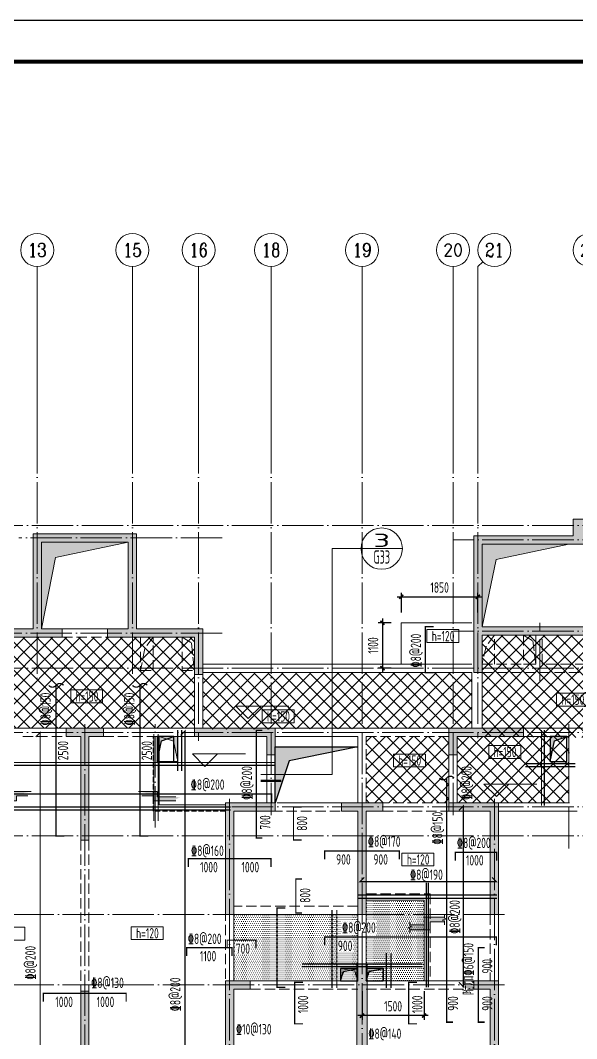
# Model space of a CAD drawing. Extents: x -129922 to 1190196, y -520662 to 139923.
# Drawn here: x 608782 to 622227, y -155945 to -131343 of the extents above; entities that cross this region are included whole.
import ezdxf
from ezdxf.enums import TextEntityAlignment as Align

# ---------------------------------------------------------------- set-up
doc = ezdxf.new("R2010")
doc.units = 0
doc.header["$LTSCALE"] = 1000
doc.header["$MEASUREMENT"] = 0
doc.linetypes.add('DASH', pattern=[0.35, 0.25, -0.1])
doc.linetypes.add('DOTE', pattern=[2.42, 2, -0.2, 0.02, -0.2])
for name, color, linetype, lineweight in [('A-平面-饰线', 11, 'Continuous', 15), ('A-标注-轴号', 3, 'Continuous', 15), ('A-标注-轴号文字', 7, 'Continuous', 15), ('A-轴线-塔楼', 1, 'DOTE', 9), ('A-轴线-隔墙', 41, 'DOTE', 9), ('S-基础-DQ', 6, 'Continuous', 20), ('S-墙柱-HATCH', 251, 'Continuous', 9), ('S-墙柱-WALL', 6, 'Continuous', 20), ('S-板-BEAM', 4, 'DASH', 20), ('S-板-BEAM-CON', 2, 'Continuous', 20), ('S-板-DIM', 3, 'Continuous', 20), ('S-板-大样索引', 3, 'Continuous', 20), ('S-板-文字', 7, 'Continuous', 20), ('S-板-板厚', 191, 'Continuous', 20), ('S-板-板面填充', 251, 'Continuous', 20), ('S-板-标高', 3, 'Continuous', 20), ('S-板-楼板正筋', 107, 'Continuous', 20), ('S-板-楼板正筋文字', 107, 'Continuous', 20), ('S-板-楼板负筋', 1, 'Continuous', 20), ('S-板-楼板负筋文字', 7, 'Continuous', 20), ('S-板-洞口边线', 211, 'Continuous', 20), ('S-通用-THIN', 7, 'Continuous', 20)]:
    doc.layers.add(name, color=color, linetype=linetype, lineweight=lineweight)
for name, color, linetype in [('HOLE', 5, 'Continuous'), ('HOLE_HATCH', 9, 'Continuous'), ('Y-云图图框', 7, 'Continuous'), ('板面填充', 251, 'Continuous'), ('洞口边线', 211, 'Continuous')]:
    doc.layers.add(name, color=color, linetype=linetype)
doc.styles.add('_TCH_AXIS', font='COMPLEX.shx', dxfattribs={"bigfont": 'hztxt.shx'})
doc.styles.add('_YT_Name', font='', dxfattribs={"width": 0.8})
doc.styles.add('_YT_Sign_Text', font='ros.shx', dxfattribs={"width": 0.8, "bigfont": 'hztxt.shx'})
doc.styles.add('BW_Rein', font='tssdeng.shx', dxfattribs={"width": 0.7, "bigfont": 'hztxt.shx'})
doc.styles.add('COMPLEX', font='COMPLEX')
doc.styles.get("Standard").update_dxf_attribs({"font": 'gbenor.shx', "bigfont": 'gbcbig.shx'})
doc.styles.add('TSSD_Dimension', font='tssdeng.shx', dxfattribs={"width": 0.7, "bigfont": 'HZTXT.SHX'})
doc.styles.add('TSSD_Rein', font='tssdeng.shx', dxfattribs={"width": 0.7, "bigfont": 'hztxt.shx'})
doc.styles.add('样式 1', font='tssdeng.shx', dxfattribs={"width": 0.7, "bigfont": 'tssdchn.shx'})
doc.styles.get('_YT_Name').set_extended_font_data('SimHei')
doc.dimstyles.new('TSSD_100_100$0', dxfattribs={"dimtxt": 250, "dimasz": 100, "dimexe": 100, "dimexo": 250, "dimgap": 100, "dimtad": 1, "dimdec": 0, "dimzin": 0, "dimdsep": 46, "dimtxsty": 'TSSD_Dimension', "dimblk": 'ARCHTICK', "dimcen": 0, "dimdle": 100, "dimclrd": 3, "dimclre": 3, "dimclrt": 7, "dimadec": 0, "dimazin": 0, "dimtfac": 1, "dimtdec": 0, "dimtix": 1, "dimtmove": 2, "dimatfit": 0, "dimldrblk": 'ARCHTICK', "dimfxl": 0, "dimtolj": 1, "dimtzin": 0, "dimarcsym": 0})
pattern_1 = [(45, (-3721526.9, 350783.6), (-168.379802, 168.379802), []), (135, (-3721526.9, 350783.6), (-168.379802, -168.379802), [])]

# ---------------------------------------------------------------- blocks, each defined once
blk = doc.blocks.new('_AXISO')
blk.add_circle((0, 0), 0.5)
at = {"layer": 'S-板-文字', "style": 'COMPLEX', "width": 1.041667}
blk.add_attdef('A', text='', height=0.56, dxfattribs=at).set_placement((-0.25, -0.28), (0.25, -0.28), align=Align.FIT)
blk = doc.blocks.new('ZHOUWANG3')
at = {"layer": 'A-标注-轴号'}
for p, q in [((111102, 248942), (111102, 252942)), ((113402, 248942), (113402, 252942)), ((115002, 248942), (115002, 252942)), ((116752, 248942), (116752, 252942)), ((118952, 248942), (118952, 252942)), ((121152, 248942), (121152, 252942)), ((121869, 253059), (121752, 252942)), ((121752, 248942), (121752, 252942))]:
    blk.add_line(p, q, dxfattribs=at)
at = {"layer": 'A-轴线-塔楼', "linetype": 'DOTE', "ltscale": 0.5}
for p, q in [((111102, 248942), (111102, 242986)), ((113402, 248942), (113402, 243076)), ((115002, 248942), (115002, 241486)), ((116752, 248942), (116752, 239686)), ((118952, 248942), (118952, 226834)), ((121152, 248942), (121152, 239686)), ((121752, 248942), (121752, 241550)), ((139798, 246686), (85362, 246686)), ((115570, 246386), (110660, 246386)), ((139798, 246336), (121152, 246336)), ((115570, 244086), (109062, 244086)), ((139798, 244136), (121152, 244136)), ((139798, 243236), (85362, 243236)), ((112252, 241886), (112252, 226834)), ((139798, 241686), (85362, 241686)), ((139798, 239886), (85362, 239886)), ((115752, 240086), (115752, 226834)), ((122152, 240086), (122152, 225988)), ((139798, 239186), (85362, 239186)), ((122394, 235586), (101608, 235586))]:
    blk.add_line(p, q, dxfattribs=at)
at = {"layer": 'A-轴线-隔墙', "ltscale": 0.5}
for p, q in [((123252, 242936), (123252, 244336)), ((113952, 239386), (113952, 241886)), ((123952, 238886), (123952, 241886)), ((122394, 237286), (101608, 237286))]:
    blk.add_line(p, q, dxfattribs=at)
at = {"layer": 'A-标注-轴号'}
ref = blk.add_blockref('_AXISO', (111102, 253342), dxfattribs=dict(at, xscale=800, yscale=800, zscale=800))
ref.add_attrib('A', '13', dxfattribs={"layer": 'A-标注-轴号文字', "height": 328.4, "style": '_TCH_AXIS'}).set_placement((110875, 253178), (111329, 253178), align=Align.FIT)
ref = blk.add_blockref('_AXISO', (113402, 253342), dxfattribs=dict(at, xscale=800, yscale=800, zscale=800))
ref.add_attrib('A', '15', dxfattribs={"layer": 'A-标注-轴号文字', "height": 328.4, "style": '_TCH_AXIS'}).set_placement((113175, 253178), (113629, 253178), align=Align.FIT)
ref = blk.add_blockref('_AXISO', (115002, 253342), dxfattribs=dict(at, xscale=800, yscale=800, zscale=800))
ref.add_attrib('A', '16', dxfattribs={"layer": 'A-标注-轴号文字', "height": 328.4, "style": '_TCH_AXIS'}).set_placement((114775, 253178), (115229, 253178), align=Align.FIT)
ref = blk.add_blockref('_AXISO', (116752, 253342), dxfattribs=dict(at, xscale=800, yscale=800, zscale=800))
ref.add_attrib('A', '18', dxfattribs={"layer": 'A-标注-轴号文字', "height": 328.4, "style": '_TCH_AXIS'}).set_placement((116525, 253178), (116979, 253178), align=Align.FIT)
ref = blk.add_blockref('_AXISO', (118952, 253342), dxfattribs=dict(at, xscale=800, yscale=800, zscale=800))
ref.add_attrib('A', '19', dxfattribs={"layer": 'A-标注-轴号文字', "height": 328.4, "style": '_TCH_AXIS'}).set_placement((118725, 253178), (119179, 253178), align=Align.FIT)
ref = blk.add_blockref('_AXISO', (121152, 253342), dxfattribs=dict(at, xscale=800, yscale=800, zscale=800))
ref.add_attrib('A', '20', dxfattribs={"layer": 'A-标注-轴号文字', "height": 294.3, "style": '_TCH_AXIS'}).set_placement((120914, 253195), (121390, 253195), align=Align.FIT)
ref = blk.add_blockref('_AXISO', (122152, 253342), dxfattribs=dict(at, xscale=800, yscale=800, zscale=800))
ref.add_attrib('A', '21', dxfattribs={"layer": 'A-标注-轴号文字', "height": 328.4, "style": '_TCH_AXIS'}).set_placement((121925, 253178), (122379, 253178), align=Align.FIT)
ref = blk.add_blockref('_AXISO', (124452, 253342), dxfattribs=dict(at, xscale=800, yscale=800, zscale=800))
ref.add_attrib('A', '23', dxfattribs={"layer": 'A-标注-轴号文字', "height": 294.3, "style": '_TCH_AXIS'}).set_placement((124214, 253195), (124690, 253195), align=Align.FIT)
blk = doc.blocks.new('ECMCTK_A1_横_单行图名--0')
at = {"color": 4}
blk.add_lwpolyline([(0, 0), (841, 0), (841, 594), (0, 594)], close=True, dxfattribs=at)
at = {"const_width": 1}
blk.add_lwpolyline([(25, 10), (831, 10), (831, 584), (25, 584)], close=True, dxfattribs=at)
at = {"color": 80, "flags": 3}
for tag, height, p in [('YTHQINS', 3, (34.31, 585.5)), ('ECMCKEY', 3, (292.07, 288.23)), ('YTTQINS', 5.62, (848.03, 12.81)), ('YTBARCODE_T1', 3, (749.78, 5.95)), ('YTFRAME', 3, (652.76, 5.84))]:
    blk.add_attdef(tag, text='', height=height, dxfattribs=at).set_placement(p, align=Align.MIDDLE_CENTER)
for tag, height, style, width, p in [('证书编号', 4, '_YT_Sign_Text', 0.8, (708.87, 43.81)), ('审查批准号', 4, '_YT_Sign_Text', 0.8, (761.06, 43.81)), ('工程号', 4, '_YT_Sign_Text', 0.5, (804.08, 44.12)), ('设计单位', 6, '_YT_Name', 0.8, (623.75, 38.6)), ('建设单位', 4, '_YT_Sign_Text', 0.8, (734.96, 36.11)), ('阶段', 4, '_YT_Sign_Text', 0.8, (804.08, 35.81)), ('项目号', 4, '_YT_Sign_Text', 0.5, (822.08, 33.72)), ('项目名称', 4, '_YT_Sign_Text', 0.8, (734.96, 28.11)), ('专业', 4, '_YT_Sign_Text', 0.8, (804.08, 27.31)), ('图纸编号', 4, '_YT_Sign_Text', 0.5, (803.93, 19.36)), ('图纸名称', 4.5, '_YT_Name', 0.8, (735.39, 15.06)), ('版本号', 4, '_YT_Sign_Text', 0.8, (822.08, 13)), ('出图比例', 4.2, '_YT_Sign_Text', 0.8, (681.82, 11.78)), ('日期', 4, '_YT_Sign_Text', 0.5, (803.88, 12.13))]:
    blk.add_attdef(tag, text='', height=height, dxfattribs=dict(style=style, width=width)).set_placement(p, align=Align.CENTER)
at = {"style": '_YT_Sign_Text', "width": 0.8, "flags": 3}
for tag, p, height in [('[审定人]', (590.95, 27.81), 4.1), ('{审定人}', (605.87, 26.45), 6.24), ('[校对人]', (642.23, 27.82), 4.1), ('{校对人}', (658.35, 26.53), 6.24), ('{审核人}', (606.98, 18.44), 6.24), ('[设计人]', (642.47, 20.21), 4.1), ('{设计人}', (658.48, 18.54), 6.24), ('[审核人]', (591.01, 19.76), 4.1), ('{项目负责人}', (608.28, 10.72), 6.24), ('{专业负责人}', (658.58, 10.36), 6.24), ('[项目负责人]', (590.78, 12.01), 4.1), ('[专业负责人]', (642.74, 11.77), 4.1)]:
    blk.add_attdef(tag, p, '', height=height, dxfattribs=at)
at = {"color": 80, "flags": 3}
for tag, p in [('YTQRCODE', (551.04, 11.91)), ('YTBZSIT', (25, 10)), ('EXT_TK_LEFT', (25, 10))]:
    blk.add_attdef(tag, p, '', height=3, dxfattribs=at)
blk = doc.blocks.new('BW-525078071', base_point=(4324908, -588234))
at = {"layer": 'S-板-洞口边线', "linetype": 'DASH'}
for points in [[(4324908, -587234), (4324908, -588184), (4325208, -588184), (4325208, -587234), (4324908, -587234)], [(4325208, -587234), (4325008, -587502), (4324908, -588184)], [(4325908, -587234), (4325908, -588184), (4326208, -588184), (4326208, -587234), (4325908, -587234)], [(4325908, -587234), (4326133, -587368), (4326208, -588184)], [(4346408, -587484), (4346408, -588184), (4346708, -588184), (4346708, -587484), (4346408, -587484)], [(4346708, -587484), (4346508, -587752), (4346408, -588184)], [(4347408, -587484), (4347408, -588184), (4347708, -588184), (4347708, -587484), (4347408, -587484)], [(4347408, -587484), (4347633, -587618), (4347708, -588184)], [(4338158, -587534), (4338158, -588334), (4338458, -588334), (4338458, -587534), (4338158, -587534)], [(4338458, -587534), (4338258, -587802), (4338158, -588334)], [(4339158, -587534), (4339158, -588334), (4339458, -588334), (4339458, -587534), (4339158, -587534)], [(4339158, -587534), (4339383, -587668), (4339458, -588334)]]:
    blk.add_lwpolyline(points, dxfattribs=at)
blk = doc.blocks.new('新块')
at = {"layer": 'S-基础-DQ'}
h = blk.add_hatch(color=8, dxfattribs=at)
h.dxf.hatch_style = 1
h.paths.add_polyline_path([(100, 25), (371, 25), (371, 54), (266, 91), (455, 125), (0, 125), (0, 0), (-451, 0), (-556, -19), (-451, -56), (-451, -100), (100, -100)])
for points in [[(455, 125), (0, 125), (0, 0), (-451, 0)], [(371, 25), (100, 25), (100, -100), (-451, -100)]]:
    blk.add_lwpolyline(points, dxfattribs=at)
blk = doc.blocks.new('BW-40591366', base_point=(4327241, -517169))
at = {"layer": 'S-板-板面填充'}
h = blk.add_hatch(color=256, dxfattribs=at)
h.dxf.hatch_style = 1
h.paths.add_polyline_path([(4352791, -497629), (4350691, -497629), (4350691, -499729), (4351036, -497999)])
h = blk.add_hatch(color=256, dxfattribs=at)
h.dxf.hatch_style = 1
h.paths.add_polyline_path([(4363441, -497679), (4361341, -497679), (4361341, -499679), (4361686, -498049)])
h = blk.add_hatch(color=256, dxfattribs=at)
h.dxf.hatch_style = 1
h.paths.add_polyline_path([(4353541, -502329), (4353991, -502329), (4353991, -502929), (4353884, -502440)])
h = blk.add_hatch(dxfattribs=at)
h.set_pattern_fill('DOTS', color=256, scale=30, style=0)
h.set_pattern_definition([(0, (34873.99, -2898.43), (23.8125, 47.625), [0, -47.625])])
h.paths.add_polyline_path([(4358541, -506279), (4359940, -506279), (4359940, -508229), (4358541, -508229)])
h = blk.add_hatch(dxfattribs=at)
h.set_pattern_fill('DOTS', color=256, scale=30, style=0)
h.set_pattern_definition([(0, (37674.54, 94342.736), (23.8125, 47.625), [0, -47.625])])
h.paths.add_polyline_path([(4358341, -506629), (4355333, -506629), (4355341, -508229), (4358341, -508229)])
h = blk.add_hatch(color=256, dxfattribs=at)
h.dxf.hatch_style = 1
h.paths.add_polyline_path([(4360431, -506778), (4360376, -506763), (4360486, -506733), (4360431, -506718), (4360431, -506688), (4359941, -506688), (4359941, -506878), (4359596, -506878), (4359596, -506908), (4359651, -506923), (4359546, -506953), (4359596, -506968), (4359596, -506998), (4360091, -506998), (4360091, -506808), (4360431, -506808)])
for points in [[(4358341, -508229), (4358341, -507929), (4357921, -507929), (4358265, -507999)], [(4358541, -508229), (4358541, -507929), (4358961, -507929), (4358616, -507999)]]:
    blk.add_hatch(color=256, dxfattribs=at).paths.add_polyline_path(points)
at = {"layer": '板面填充'}
h = blk.add_hatch(color=256, dxfattribs=at)
h.dxf.hatch_style = 1
h.paths.add_polyline_path([(4356341, -503929), (4356341, -502579), (4358341, -502579), (4356678, -502916)])
at = {"layer": 'A-平面-饰线'}
for points in [[(4359391, -500579), (4359391, -499579), (4361091, -499579)], [(4358341, -502329), (4356341, -502329)], [(4358341, -502329), (4356341, -502329)], [(4358251, -502329), (4356481, -502329)], [(4356481, -502329), (4358251, -502329)], [(4358341, -502579), (4356341, -502579)]]:
    blk.add_lwpolyline(points, dxfattribs=at)
at = {"layer": 'S-基础-DQ', "linetype": 'DASH', "ltscale": 0.5}
blk.add_lwpolyline([(4355141, -504129), (4353391, -504129), (4353391, -502329)], dxfattribs=at)
at = {"layer": 'S-基础-DQ', "ltscale": 0.5}
for points in [[(4355141, -503979), (4353541, -503979), (4353541, -502329)], [(4355241, -508229), (4355241, -506629)]]:
    blk.add_lwpolyline(points, dxfattribs=at)
at = {"layer": 'S-板-BEAM'}
for p, q in [((4362641, -499879), (4362641, -500579)), ((4362791, -500579), (4362791, -499879)), ((4351191, -499929), (4352291, -499929)), ((4362641, -500579), (4361341, -500579)), ((4363841, -500579), (4362791, -500579)), ((4361341, -500779), (4366441, -500779)), ((4350241, -502329), (4351491, -502329)), ((4352191, -502329), (4353416, -502329)), ((4358541, -503929), (4358541, -502329)), ((4358541, -502329), (4360541, -502329)), ((4360491, -503929), (4358941, -503929)), ((4356266, -504129), (4357941, -504129)), ((4358941, -504129), (4360616, -504129)), ((4351641, -504829), (4351641, -508929)), ((4351841, -508929), (4351841, -504829)), ((4355141, -506529), (4355141, -508229)), ((4358341, -506429), (4355341, -506429)), ((4361541, -506629), (4361541, -508229)), ((4355741, -508429), (4358341, -508429)), ((4358541, -508429), (4361141, -508429))]:
    blk.add_line(p, q, dxfattribs=at)
at = {"layer": 'S-板-BEAM-CON'}
for p, q in [((4352291, -499729), (4351191, -499729)), ((4361091, -500579), (4354591, -500579)), ((4354391, -500829), (4354391, -502129)), ((4354591, -500779), (4361091, -500779)), ((4354591, -502129), (4354591, -500829)), ((4361091, -500779), (4361091, -502129)), ((4361341, -502129), (4361341, -500779)), ((4351491, -502129), (4349091, -502129)), ((4353416, -502129), (4352191, -502129)), ((4354391, -502129), (4353416, -502129)), ((4353416, -502329), (4354516, -502329)), ((4360541, -502129), (4356341, -502129)), ((4356341, -502329), (4358341, -502329)), ((4356341, -502329), (4358341, -502329)), ((4358341, -502329), (4358341, -503929)), ((4364891, -502129), (4362341, -502129)), ((4362341, -502329), (4363441, -502329)), ((4363441, -502329), (4363441, -503929)), ((4356141, -502769), (4356141, -503929)), ((4356341, -503929), (4356341, -502769)), ((4360541, -502769), (4360541, -503929)), ((4360741, -503929), (4360741, -502769)), ((4357941, -503929), (4356391, -503929)), ((4363441, -503929), (4361741, -503929)), ((4361741, -504129), (4363641, -504129)), ((4361741, -508229), (4361741, -506529)), ((4355341, -506629), (4358341, -506629)), ((4355341, -508229), (4355341, -506629)), ((4358341, -508229), (4358341, -506629)), ((4358541, -508229), (4358541, -506629)), ((4358341, -508229), (4355741, -508229)), ((4361141, -508229), (4358541, -508229))]:
    blk.add_line(p, q, dxfattribs=at)
at = {"layer": 'S-板-洞口边线'}
for points in [[(4352791, -497629), (4350691, -497629), (4350691, -499729), (4351036, -497999)], [(4363441, -497679), (4361341, -497679), (4361341, -499679), (4361686, -498049)], [(4353991, -502329), (4353541, -502329), (4353541, -502929), (4353991, -502929)], [(4353991, -502929), (4353884, -502440), (4353541, -502329), (4353991, -502329)], [(4358341, -508229), (4358341, -507929), (4357921, -507929), (4357921, -508229)], [(4357921, -507929), (4358265, -507999), (4358341, -508229), (4358341, -507929)], [(4358541, -508229), (4358541, -507929), (4358961, -507929), (4358961, -508229)], [(4358961, -507929), (4358616, -507999), (4358541, -508229), (4358541, -507929)]]:
    blk.add_lwpolyline(points, close=True, dxfattribs=at)
at = {"layer": 'S-板-洞口边线', "linetype": 'DASH'}
blk.add_lwpolyline([(4358541, -506129), (4360091, -506129), (4360091, -508229)], dxfattribs=at)
at = {"layer": 'S-板-洞口边线', "ltscale": 0.5}
blk.add_lwpolyline([(4358541, -506279), (4359941, -506279), (4359941, -508229)], dxfattribs=at)
at = {"layer": 'S-板-洞口边线'}
for points in [[(4360431, -506688), (4359941, -506688), (4359941, -506878), (4359596, -506878)], [(4360431, -506808), (4360091, -506808), (4360091, -506998), (4359596, -506998)]]:
    blk.add_lwpolyline(points, dxfattribs=at)
at = {"layer": 'S-通用-THIN', "flags": 128}
for points in [[(4360431, -506623), (4360431, -506718), (4360486, -506733), (4360376, -506763), (4360431, -506778), (4360431, -506878)], [(4359596, -506813), (4359596, -506908), (4359651, -506923), (4359546, -506953), (4359596, -506968), (4359596, -507068)]]:
    blk.add_lwpolyline(points, dxfattribs=at)
at = {"layer": '洞口边线'}
blk.add_lwpolyline([(4356341, -503929), (4356341, -502579), (4358341, -502579), (4356678, -502916)], close=True, dxfattribs=at)
at = {"layer": 'A-平面-饰线'}
blk.add_blockref('BW-525078071', (4339841, -500629), dxfattribs=at)
at = {"layer": 'S-基础-DQ'}
blk.add_blockref('新块', (4349991, -503783), dxfattribs=at)
at = {"layer": 'S-基础-DQ', "xscale": -1}
blk.add_blockref('新块', (4353491, -503783), dxfattribs=at)
blk = doc.blocks.new('_ArchTick')
at = {"color": 0, "linetype": 'ByBlock', "const_width": 0.4}
blk.add_lwpolyline([(-0.5, -0.5), (0.5, 0.5)], dxfattribs=at)
blk = doc.blocks.new('*D1143')
at = {"layer": 'Defpoints', "color": 0, "transparency": 16777216}
for p in [(617040, -154546), (618540, -154546), (617040, -155388)]:
    blk.add_point(p, dxfattribs=at)
at = {"layer": 'S-板-DIM', "color": 3, "lineweight": -2, "transparency": 16777216}
for p, q in [((617040, -154796), (617040, -155488)), ((618540, -154796), (618540, -155488)), ((618640, -155388), (616940, -155388))]:
    blk.add_line(p, q, dxfattribs=at)
at = {"layer": 'S-板-DIM', "color": 3, "lineweight": -2, "transparency": 16777216, "xscale": 100, "yscale": 100, "zscale": 100}
for p, rotation in [((617040, -155388), 180.0110036179752), ((618540, -155388), 0.01100361797519156)]:
    blk.add_blockref('_ArchTick', p, dxfattribs=dict(at, rotation=rotation))
at = {"layer": 'S-板-DIM', "color": 7, "transparency": 16777216, "insert": (617790, -155163), "char_height": 250, "attachment_point": 5, "rotation": 0.011, "style": 'TSSD_Dimension'}
blk.add_mtext('\\A1;1500', dxfattribs=at)
blk = doc.blocks.new('*D1146')
at = {"layer": 'Defpoints', "color": 0, "transparency": 16777216}
for p in [(619840, -145270), (617990, -145896), (619840, -145896)]:
    blk.add_point(p, dxfattribs=at)
at = {"layer": 'S-板-DIM', "color": 3, "lineweight": -2, "transparency": 16777216}
for p, q in [((617890, -145270), (619940, -145270)), ((617990, -145646), (617990, -145170)), ((619840, -145646), (619840, -145170))]:
    blk.add_line(p, q, dxfattribs=at)
at = {"layer": 'S-板-DIM', "color": 3, "lineweight": -2, "transparency": 16777216, "xscale": 100, "yscale": 100, "zscale": 100, "rotation": 180}
blk.add_blockref('_ArchTick', (617990, -145270), dxfattribs=at)
at = {"layer": 'S-板-DIM', "color": 3, "lineweight": -2, "transparency": 16777216, "xscale": 100, "yscale": 100, "zscale": 100}
blk.add_blockref('_ArchTick', (619840, -145270), dxfattribs=at)
at = {"layer": 'S-板-DIM', "color": 7, "transparency": 16777216, "insert": (618915, -145045), "char_height": 250, "attachment_point": 5, "style": 'TSSD_Dimension'}
blk.add_mtext('\\A1;1850', dxfattribs=at)
blk = doc.blocks.new('*D1147')
at = {"layer": 'Defpoints', "color": 0, "transparency": 16777216}
for p in [(617990, -145896), (617533, -146996), (617990, -146996)]:
    blk.add_point(p, dxfattribs=at)
at = {"layer": 'S-板-DIM', "color": 3, "lineweight": -2, "transparency": 16777216}
for p, q in [((617533, -145796), (617533, -147096)), ((617740, -145896), (617433, -145896)), ((617740, -146996), (617433, -146996))]:
    blk.add_line(p, q, dxfattribs=at)
at = {"layer": 'S-板-DIM', "color": 3, "lineweight": -2, "transparency": 16777216, "xscale": 100, "yscale": 100, "zscale": 100}
for p, rotation in [((617533, -145896), 90), ((617533, -146996), 270)]:
    blk.add_blockref('_ArchTick', p, dxfattribs=dict(at, rotation=rotation))
at = {"layer": 'S-板-DIM', "color": 7, "transparency": 16777216, "insert": (617308, -146446), "char_height": 250, "attachment_point": 5, "rotation": 90, "style": 'TSSD_Dimension'}
blk.add_mtext('\\A1;1100', dxfattribs=at)
blk = doc.blocks.new('dsfhfhkjhk')
at = {"layer": 'S-板-大样索引', "color": 1}
for p, q in [((6511393, -1417913), (6512091, -1417913)), ((6511393, -1423374), (6511393, -1417913)), ((6513091, -1417913), (6512091, -1417913)), ((6509666, -1423374), (6511393, -1423374))]:
    blk.add_line(p, q, dxfattribs=at)
at = {"layer": 'S-板-大样索引', "color": 1, "const_width": 50}
blk.add_lwpolyline([(6509666, -1423524), (6510166, -1423524)], dxfattribs=at)
at = {"layer": 'S-板-大样索引', "color": 1}
blk.add_circle((6512591, -1417913), 500, dxfattribs=at)
at = {"layer": 'S-板-大样索引', "color": 1, "style": 'TSSD_Rein'}
for s, width, p, p2 in [('3', 2.321429, (6512390, -1417873), (6512793, -1417873)), ('G33', 0.590909, (6512390, -1418276), (6512793, -1418276))]:
    blk.add_text(s, height=322, dxfattribs=dict(at, width=width)).set_placement(p, p2, align=Align.FIT)
blk = doc.blocks.new('sfdhgfjhgfjhgj')
at = {"layer": 'S-墙柱-HATCH'}
h = blk.add_hatch(color=256, dxfattribs=at)
h.paths.add_polyline_path([(327455, 177313), (325055, 177313), (325055, 174013), (325255, 174013), (325255, 174913), (327955, 174913), (327955, 175563), (327755, 175563), (327755, 175113), (325255, 175113), (325255, 177113), (327755, 177113), (327755, 176663), (327955, 176663), (327955, 177713), (327455, 177713)])
h.paths.add_polyline_path([(333255, 177063), (333255, 171693), (333055, 171693), (333055, 172463), (330355, 172463), (330355, 172663), (330455, 172663), (333055, 172663), (333055, 177713), (333655, 177713), (333655, 177063)])
h.paths.add_polyline_path([(338855, 162563), (339105, 162563), (339105, 169963), (338265, 169963), (338265, 170213), (339355, 170213), (339355, 161963), (338855, 161963)])
h.paths.add_polyline_path([(322255, 168163), (322455, 168163), (322455, 170663), (322855, 170663), (322855, 170863), (321855, 170863), (321855, 170663), (322255, 170663)])
h.paths.add_polyline_path([(325455, 166363), (325055, 166363), (325055, 166563), (325655, 166563), (325655, 164063), (325455, 164063)])
h.paths.add_polyline_path([(319255, 170663), (320255, 170663), (320255, 170863), (319055, 170863), (319055, 168163), (319255, 168163)])
h.paths.add_polyline_path([(319255, 166363), (319655, 166363), (319655, 166563), (319055, 166563), (319055, 164063), (319255, 164063)])
h.paths.add_polyline_path([(326255, 172663), (326255, 172463), (324655, 172463), (324655, 172023), (324455, 172023), (324455, 172663)])
h.paths.add_polyline_path([(320055, 172463), (318305, 172463), (318305, 172663), (320255, 172663), (320255, 172023), (320055, 172023)])
h.paths.add_polyline_path([(329155, 169963), (328955, 169963), (328955, 172463), (328805, 172463), (328805, 172663), (329155, 172663)])
h.paths.add_polyline_path([(325455, 170663), (324455, 170663), (324455, 170863), (325655, 170863), (325655, 168163), (325455, 168163)])
h.paths.add_polyline_path([(328505, 162263), (328505, 162563), (328955, 162563), (328955, 166313), (329155, 166313), (329155, 162563), (329955, 162563), (329955, 162263)])
h.paths.add_polyline_path([(321455, 162263), (321455, 162563), (322230, 162563), (322230, 166963), (322480, 166963), (322480, 162563), (323255, 162563), (323255, 162263)])
h.paths.add_polyline_path([(333455, 162563), (333255, 162563), (333255, 166113), (333055, 166113), (333055, 161963), (333455, 161963)])
h.paths.add_polyline_path([(333755, 169963), (333255, 169963), (333255, 167163), (333055, 167163), (333055, 170213), (333755, 170213)])
h.paths.add_polyline_path([(318505, 173963), (318505, 175063), (316905, 175063), (316905, 177363), (314405, 177363), (314405, 175063), (312805, 175063), (312805, 173963), (313005, 173963), (313005, 174863), (315105, 174863), (315105, 175063), (314605, 175063), (314605, 177163), (316705, 177163), (316705, 175063), (316205, 175063), (316205, 174863), (318305, 174863), (318305, 173963)])
h.paths.add_polyline_path([(298055, 177063), (298055, 171693), (298255, 171693), (298255, 172463), (300955, 172463), (300955, 172663), (300855, 172663), (298255, 172663), (298255, 177713), (297655, 177713), (297655, 177063)])
h.paths.add_polyline_path([(292455, 162563), (292205, 162563), (292205, 169963), (293045, 169963), (293045, 170213), (291955, 170213), (291955, 161963), (292455, 161963)])
h.paths.add_polyline_path([(309055, 168163), (308855, 168163), (308855, 170663), (308455, 170663), (308455, 170863), (309455, 170863), (309455, 170663), (309055, 170663)])
h.paths.add_polyline_path([(305855, 166363), (306255, 166363), (306255, 166563), (305655, 166563), (305655, 164063), (305855, 164063)])
h.paths.add_polyline_path([(312055, 170663), (311055, 170663), (311055, 170863), (312255, 170863), (312255, 168163), (312055, 168163)])
h.paths.add_polyline_path([(312055, 166363), (311655, 166363), (311655, 166563), (312255, 166563), (312255, 164063), (312055, 164063)])
h.paths.add_polyline_path([(305055, 172663), (305055, 172463), (306655, 172463), (306655, 172023), (306855, 172023), (306855, 172663)])
h.paths.add_polyline_path([(305055, 175213), (305055, 174013), (305255, 174013), (305255, 177713), (302755, 177713), (302755, 177013), (302955, 177013), (302955, 177513), (305055, 177513), (305055, 175413), (302955, 175413), (302955, 175913), (302755, 175913), (302755, 175213)])
h.paths.add_polyline_path([(311255, 172463), (313005, 172463), (313005, 172663), (311055, 172663), (311055, 172023), (311255, 172023)])
h.paths.add_polyline_path([(302155, 169963), (302355, 169963), (302355, 172463), (302505, 172463), (302505, 172663), (302155, 172663)])
h.paths.add_polyline_path([(315555, 169963), (315755, 169963), (315755, 172463), (316105, 172463), (316105, 172663), (315205, 172663), (315205, 172463), (315555, 172463)])
h.paths.add_polyline_path([(305855, 170663), (306855, 170663), (306855, 170863), (305655, 170863), (305655, 168163), (305855, 168163)])
h.paths.add_polyline_path([(302805, 162263), (302805, 162563), (302355, 162563), (302355, 166313), (302155, 166313), (302155, 162563), (301355, 162563), (301355, 162263)])
h.paths.add_polyline_path([(309855, 162263), (309855, 162563), (309055, 162563), (309055, 166963), (308855, 166963), (308855, 162563), (308055, 162563), (308055, 162263)])
h.paths.add_polyline_path([(316555, 162263), (316555, 162563), (315755, 162563), (315755, 166313), (315555, 166313), (315555, 162563), (314755, 162563), (314755, 162263)])
h.paths.add_polyline_path([(297855, 162563), (298055, 162563), (298055, 166113), (298255, 166113), (298255, 161963), (297855, 161963)])
h.paths.add_polyline_path([(297555, 169963), (298055, 169963), (298055, 167163), (298255, 167163), (298255, 170213), (297555, 170213)])
at = {"layer": 'S-墙柱-WALL'}
for points in [[(327455, 177313), (325055, 177313), (325055, 174013), (325255, 174013), (325255, 174913), (327955, 174913), (327955, 175563), (327755, 175563), (327755, 175113), (325255, 175113), (325255, 177113), (327755, 177113), (327755, 176663), (327955, 176663), (327955, 177713), (327455, 177713)], [(318505, 173963), (318505, 175063), (316905, 175063), (316905, 177363), (314405, 177363), (314405, 175063), (312805, 175063), (312805, 173963), (313005, 173963), (313005, 174863), (315105, 174863), (315105, 175063), (314605, 175063), (314605, 177163), (316705, 177163), (316705, 175063), (316205, 175063), (316205, 174863), (318305, 174863), (318305, 173963)], [(315555, 169963), (315755, 169963), (315755, 172463), (316105, 172463), (316105, 172663), (315205, 172663), (315205, 172463), (315555, 172463)], [(320055, 172463), (318305, 172463), (318305, 172663), (320255, 172663), (320255, 172023), (320055, 172023)], [(326255, 172663), (326255, 172463), (324655, 172463), (324655, 172023), (324455, 172023), (324455, 172663)], [(319255, 170663), (320255, 170663), (320255, 170863), (319055, 170863), (319055, 168163), (319255, 168163)], [(322255, 168163), (322455, 168163), (322455, 170663), (322855, 170663), (322855, 170863), (321855, 170863), (321855, 170663), (322255, 170663)], [(325455, 170663), (324455, 170663), (324455, 170863), (325655, 170863), (325655, 168163), (325455, 168163)], [(321455, 162263), (321455, 162563), (322230, 162563), (322230, 166963), (322480, 166963), (322480, 162563), (323255, 162563), (323255, 162263)], [(319255, 166363), (319655, 166363), (319655, 166563), (319055, 166563), (319055, 164063), (319255, 164063)], [(325455, 166363), (325055, 166363), (325055, 166563), (325655, 166563), (325655, 164063), (325455, 164063)], [(316555, 162263), (316555, 162563), (315755, 162563), (315755, 166313), (315555, 166313), (315555, 162563), (314755, 162563), (314755, 162263)]]:
    blk.add_lwpolyline(points, close=True, dxfattribs=at)
blk = doc.blocks.new('sgjhfgjhgj')
at = {"layer": 'HOLE_HATCH', "ltscale": 0.5}
for points in [[(285919, 605212), (286319, 605212), (286019, 605112), (285919, 604612)], [(295419, 605212), (295819, 605212), (295519, 605112), (295419, 604612)], [(290348, 599612), (290769, 599612), (290423, 599537), (290348, 599312)], [(290969, 599612), (291381, 599612), (291044, 599537), (290969, 599312)]]:
    blk.add_hatch(color=256, dxfattribs=at).paths.add_polyline_path(points)
at = {"layer": 'HOLE', "ltscale": 0.5}
for points in [[(285919, 604612), (286319, 604612), (286319, 605212), (285919, 605212)], [(295419, 604612), (295819, 604612), (295819, 605212), (295419, 605212)], [(290348, 599312), (290769, 599312), (290769, 599612), (290348, 599612)], [(290969, 599312), (291381, 599312), (291381, 599612), (290969, 599612)]]:
    blk.add_lwpolyline(points, close=True, dxfattribs=at)
for points in [[(285919, 604612), (286019, 605112), (286319, 605212)], [(295419, 604612), (295519, 605112), (295819, 605212)], [(290348, 599312), (290423, 599537), (290769, 599612)], [(290969, 599312), (291044, 599537), (291381, 599612)]]:
    blk.add_lwpolyline(points, dxfattribs=at)

msp = doc.modelspace()

# ---------------------------------------------------------------- hatches: boundary and pattern name
at = {"layer": 'S-板-板面填充'}
h = msp.add_hatch(dxfattribs=at)
h.set_pattern_fill('ANSI37', color=256, scale=150, style=0)
h.set_pattern_definition([(45, (-3726468.42, 509117.52), (-168.379802, 168.379802), []), (135, (-3726468.42, 509117.52), (-168.379802, -168.379802), [])])
h.paths.add_polyline_path([(619939.7, -146196.5), (622639.7, -146196.5), (622639.7, -143646.5), (625039.7, -143646.5), (625039.7, -148696.5), (619939.7, -148646.5)])
h = msp.add_hatch(dxfattribs=at)
h.set_pattern_fill('ANSI37', color=256, scale=150, style=0)
h.set_pattern_definition(pattern_1)
h.paths.add_polyline_path([(607689.7, -146246.5), (612989.8, -146246.5), (612989.8, -148446.5), (607689.7, -148446.5)])
h = msp.add_hatch(dxfattribs=at)
h.set_pattern_fill('ANSI37', color=256, scale=150, style=0)
h.set_pattern_definition([(45, (-3714268.42, 503833.44), (-168.379802, 168.379802), []), (135, (-3714268.42, 503833.44), (-168.379802, -168.379802), [])])
h.paths.add_polyline_path([(613189.7, -147121.5), (619689.7, -147096.5), (619689.7, -148446.5), (613189.7, -148471.5)])
h = msp.add_hatch(dxfattribs=at)
h.set_pattern_fill('ANSI37', color=256, scale=150, style=0)
h.set_pattern_definition(pattern_1)
h.paths.add_polyline_path([(619139.7, -148646.5), (617139.7, -148646.5), (617139.7, -150246.5), (619139.7, -150246.5)])
h = msp.add_hatch(dxfattribs=at)
h.set_pattern_fill('ANSI37', color=256, scale=150, style=0)
h.set_pattern_definition(pattern_1)
h.paths.add_polyline_path([(622039.7, -148646.5), (619339.7, -148646.5), (619339.7, -150246.5), (622039.7, -150246.5)])

# ---------------------------------------------------------------- linework, layer by layer
at = {"layer": 'S-板-板厚'}
for points in [[(619377.8, -146063.4), (618607.5, -146063.4), (618607.5, -146373.6), (619377.8, -146373.6)], [(610770.6, -147520), (610000.3, -147520), (610000.3, -147830.3), (610770.6, -147830.3)], [(622514, -147598.2), (621743.6, -147598.2), (621743.6, -147908.4), (622514, -147908.4)], [(615399.1, -148003.4), (614628.7, -148003.4), (614628.7, -148313.7), (615399.1, -148313.7)], [(618570.4, -149069.1), (617800.1, -149069.1), (617800.1, -149379.3), (618570.4, -149379.3)], [(620875, -148864.7), (620104.6, -148864.7), (620104.6, -149174.9), (620875, -149174.9)], [(618776, -151460.6), (618005.7, -151460.6), (618005.7, -151770.9), (618776, -151770.9)], [(608891.3, -153253.5), (608120.9, -153253.5), (608120.9, -153563.7), (608891.3, -153563.7)], [(612232.3, -153241.5), (611461.9, -153241.5), (611461.9, -153551.7), (612232.3, -153551.7)]]:
    msp.add_lwpolyline(points, close=True, dxfattribs=at)
at = {"layer": 'S-板-标高'}
for p, q in [((614290.1, -148212.5), (613990.1, -147912.5)), ((613990.1, -147912.5), (615271.1, -147912.5)), ((614290.1, -148212.5), (614590.1, -147912.5)), ((613244.4, -149366.4), (612944.4, -149066.4)), ((612944.4, -149066.4), (614225.4, -149066.4)), ((613244.4, -149366.4), (613544.4, -149066.4)), ((620286.1, -150092.9), (619986.1, -149792.9)), ((619986.1, -149792.9), (621267.1, -149792.9)), ((620286.1, -150092.9), (620586.1, -149792.9))]:
    msp.add_line(p, q, dxfattribs=at)
at = {"layer": 'S-板-楼板正筋', "const_width": 30}
for points in [[(609155.6, -158590.4), (609261.6, -158696.5), (609261.6, -148546.5), (609155.6, -148652.5)], [(612007.4, -148588.1), (612007.4, -150685.6)], [(612111.9, -148588.1), (612111.9, -150685.6)], [(612583.5, -148489), (612583.5, -149476.4)], [(612655.6, -158590.4), (612761.6, -158696.5), (612761.6, -148512.5), (612655.6, -148618.6)], [(612678, -148489), (612678, -149476.4)], [(621377.1, -148489), (621377.1, -150317.9)], [(621444.8, -148489), (621444.8, -150317.9)], [(605758.8, -149273), (614934.5, -149273)], [(605758.8, -149340.5), (614934.5, -149340.5)], [(622198.7, -149304), (620988.5, -149304)], [(622198.7, -149371.5), (620988.5, -149371.5)], [(619380.6, -154579.7), (619486.7, -154685.8), (619486.7, -150323.2), (619380.6, -150429.2)], [(613867.8, -150346.5), (606710.2, -150346.5)], [(613867.8, -150422.3), (606710.2, -150422.3)], [(617094.2, -152048.1), (616988.1, -152154.2), (620287, -152154.2), (620180.9, -152048.1)], [(618594.3, -152176.6), (618594.3, -154707.1)], [(618643.8, -152176.6), (618643.8, -154707.1)], [(620298.8, -152475.6), (616926.8, -152475.6)], [(620298.8, -152557.1), (616926.8, -152557.1)], [(616316.8, -154719), (616316.8, -152839)], [(616431.8, -154719), (616431.8, -152839)], [(617624.4, -154719), (617624.4, -153872.5)], [(617739.4, -154719), (617739.4, -153883)], [(615588.3, -154140.5), (618498.3, -154140.5)], [(615588.3, -154206), (618498.3, -154206)]]:
    msp.add_lwpolyline(points, dxfattribs=at)
at = {"layer": 'S-板-楼板负筋'}
for points, const_width in [([(618767.4, -147102.9), (618567.4, -147102.9), (618567.4, -145992.8), (618767.4, -145992.8)], 30), ([(609846.3, -151046.5), (609646.3, -151046.5), (609646.3, -147408.6)], 30), ([(611871.3, -151046.5), (611671.3, -151046.5), (611671.3, -147408.6)], 30), ([(614632.9, -151096.5), (614482.9, -151096.5), (614482.9, -148495.5), (614632.9, -148495.5)], 35), ([(619237.4, -155545.9), (619087.4, -155545.9), (619087.4, -149648.7)], 35), ([(605786.6, -150232.8), (605786.6, -150032.8), (614853.5, -150032.8), (614853.5, -150232.8)], 30), ([(615584.6, -151146.5), (615384.6, -151146.5), (615384.6, -150346.5), (615584.6, -150346.5)], 30), ([(617939.7, -151610.4), (617939.7, -151410.4), (616139.7, -151410.4), (616139.7, -151610.4)], 30), ([(619294.6, -151641.9), (619294.6, -151441.9), (620294.6, -151441.9), (620294.6, -151641.9)], 30), ([(612839.7, -151796.5), (612839.7, -151596.5), (614839.7, -151596.5), (614839.7, -151796.5)], 30), ([(615589.7, -152906.5), (615439.7, -152906.5), (615439.7, -152086.5), (615589.7, -152086.5)], 30), ([(615184.1, -154704), (614984.1, -154704), (614984.1, -152786.5), (615184.1, -152786.5)], 30), ([(616139.7, -153686.6), (616139.7, -153486.6), (620286.4, -153486.6), (620286.4, -153686.6)], 30), ([(612799.7, -153946.5), (612799.7, -153746.5), (613899.7, -153746.5), (613899.7, -153946.5)], 30), ([(613779.7, -153766.5), (613779.7, -153566.5), (614479.7, -153566.5), (614479.7, -153766.5)], 30), ([(620001.1, -155546.5), (619851.1, -155546.5), (619851.1, -153746.5), (620001.1, -153746.5)], 35), ([(615609.7, -155586.5), (615409.7, -155586.5), (615409.7, -154586.5), (615609.7, -154586.5)], 30), ([(618369.7, -155586.5), (618169.7, -155586.5), (618169.7, -154586.5), (618369.7, -154586.5)], 30), ([(609339.7, -155051.9), (609339.7, -154851.9), (611339.7, -154851.9), (611339.7, -155051.9)], 30)]:
    msp.add_lwpolyline(points, dxfattribs=dict(at, const_width=const_width))
at = {"layer": 'S-板-楼板负筋', "const_width": 30}
for points in [[(609823.3, -147408.6, 0.5), (609646.3, -147408.6, -0.5), (609469.3, -147408.6)], [(611848.3, -147408.6, 0.5), (611671.3, -147408.6, -0.5), (611494.3, -147408.6)], [(619264.4, -149648.7, 0.5), (619087.4, -149648.7, -0.5), (618910.4, -149648.7)]]:
    msp.add_lwpolyline(points, format="xyb", dxfattribs=at)

# ---------------------------------------------------------------- block references
for name, p in [('ZHOUWANG3', (498087.8, -390232.9)), ('BW-40591366', (585839.7, -163487)), ('sgjhfgjhgj', (326171.2, -753858.6))]:
    msp.add_blockref(name, p)
at = {"layer": 'S-墙柱-HATCH'}
msp.add_blockref('sfdhgfjhgfjhgj', (294685.1, -321109.5), dxfattribs=at)
at = {"layer": 'S-板-洞口边线'}
msp.add_blockref('dsfhfhkjhk', (-5895075.9, 1273807.7), dxfattribs=at)
at = {"layer": 'Y-云图图框', "xscale": 100, "yscale": 100, "zscale": 100}
msp.add_blockref('ECMCTK_A1_横_单行图名--0', (569979.6, -190742.5), dxfattribs=at)

# ---------------------------------------------------------------- texts
at = {"layer": 'S-板-板厚', "style": 'TSSD_Rein', "width": 0.7}
for s, p in [('h=120', (618998.7, -146219.9)), ('h=150', (610391.4, -147676.5)), ('h=150', (622134.8, -147754.7)), ('h=150', (615019.9, -148159.9)), ('h=150', (620495.8, -149021.2)), ('h=150', (618191.2, -149225.6)), ('h=120', (618396.9, -151617.1)), ('h=120', (611853.1, -153398))]:
    msp.add_text(s, height=250, dxfattribs=at).set_placement(p, align=Align.MIDDLE)
at = {"layer": 'S-板-楼板正筋文字', "style": '样式 1', "width": 0.7}
msp.add_text('\x848@190', height=250, dxfattribs=at).set_placement((618197.6, -152108.4))
at = {"layer": 'S-板-楼板正筋文字', "linetype": 'Continuous', "style": '样式 1', "width": 0.7}
for p in [(619404.7, -153414.2), (609150.2, -154521.5), (612650.2, -155284.8)]:
    msp.add_text('\x848@200', height=250, rotation=90, dxfattribs=at).set_placement(p)
at = {"layer": 'S-板-楼板负筋文字', "style": '样式 1', "width": 0.7}
for s, p in [('\x848@200', (618466.7, -146978.9)), ('\x848@150', (609514.9, -148378.5)), ('\x848@150', (611539.9, -148378.5))]:
    msp.add_text(s, height=250, rotation=90, dxfattribs=at).set_placement(p)
at = {"layer": 'S-板-楼板负筋文字', "width": 0.7}
for s, style, p in [('2500', '样式 1', (609688.6, -148986.1)), ('2500', '样式 1', (611713.6, -148986.1)), ('700', 'BW_Rein', (614574.1, -150721.5)), ('800', '样式 1', (615464.6, -150746.5)), ('800', '样式 1', (615539.7, -152486.5)), ('900', 'BW_Rein', (619942.3, -154196.5)), ('1000', '样式 1', (615489.7, -155116.5)), ('1000', '样式 1', (618249.7, -155116.5)), ('900', 'BW_Rein', (619113.2, -155096.5)), ('900', 'BW_Rein', (619942.3, -155096.5))]:
    msp.add_text(s, height=250, rotation=90, dxfattribs=dict(at, style=style)).set_placement(p, align=Align.TOP_CENTER)
at = {"layer": 'S-板-楼板负筋文字', "style": 'BW_Rein', "width": 0.7}
for s, p in [('\x848@200', (614382.1, -149358.8)), ('\x848@200', (619690.5, -149358.8)), ('\x848@150', (618986.6, -150463.1)), ('附加\x846@150', (619735, -153633.4))]:
    msp.add_text(s, height=250, rotation=90, dxfattribs=at).set_placement(p, align=Align.RIGHT)
at = {"layer": 'S-板-楼板负筋文字', "style": '样式 1', "width": 0.7}
for s, p in [('\x848@200', (612898.7, -149932)), ('\x848@170', (617181, -151309.6)), ('\x848@200', (619331.5, -151341.1)), ('\x848@200', (616553.9, -153385.8)), ('\x848@200', (612828.6, -153657.6)), ('\x8410@130', (613992.2, -155842.2)), ('\x848@140', (617192.2, -155949.9))]:
    msp.add_text(s, height=250, dxfattribs=at).set_placement(p)
at = {"layer": 'S-板-楼板负筋文字', "color": 2, "style": '样式 1', "width": 0.7}
msp.add_text('\x848@160', height=250, dxfattribs=at).set_placement((612905.7, -151530.9))
at = {"layer": 'S-板-楼板负筋文字', "style": '样式 1', "width": 0.7}
for s, p in [('900', (616589.7, -151490.4)), ('900', (617489.7, -151490.4)), ('1000', (613339.7, -151676.5)), ('1000', (614339.7, -151676.5)), ('700', (614159.7, -153646.5)), ('900', (616631, -153577.7)), ('1100', (613319.7, -153826.5))]:
    msp.add_text(s, height=250, dxfattribs=at).set_placement(p, align=Align.TOP_CENTER)
at = {"layer": 'S-板-楼板负筋文字', "linetype": 'Continuous', "style": '样式 1', "width": 0.7}
for p in [(619764.6, -151511.6), (609839.7, -154931.9), (610839.7, -154931.9)]:
    msp.add_text('1000', height=250, dxfattribs=at).set_placement(p, align=Align.TOP_CENTER)
msp.add_text('\x848@130', height=250, dxfattribs=at).set_placement((610492.2, -154720.5))

# ---------------------------------------------------------------- dimensions: what is measured, and where the dimension line sits
at = {"layer": 'S-板-DIM'}
for p1, p2, distance, picture, middle in [((617989.7, -145896.5), (619839.6, -145896.5), 626.1, '*D1146', (618914.6, -145045.4)), ((617989.7, -145896.5), (617989.7, -146996.5), -457.1, '*D1147', (617307.6, -146446.5)), ((618539.7, -154546.2), (617039.7, -154546.5), 841.6, '*D1143', (617789.8, -155162.9))]:
    dim = msp.add_aligned_dim(p1=p1, p2=p2, distance=distance, dimstyle='TSSD_100_100$0', dxfattribs=at)
    dim.commit()
    dim.dimension.update_dxf_attribs({"geometry": picture, "text_midpoint": middle})

doc.saveas('drawing.dxf')
